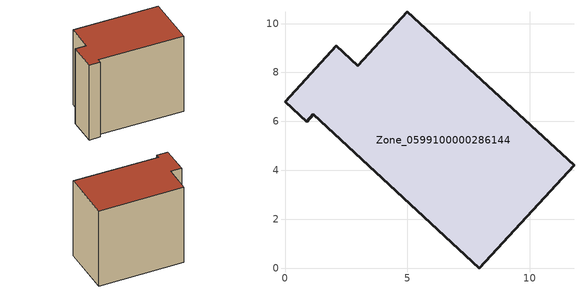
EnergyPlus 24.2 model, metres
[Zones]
Zone_0599100000286144
 floor ground (C_G): 11.82,4.21 7.95,0 1.15,6.28 0.88,5.98 0,6.8 2.1,9.08 2.98,8.27 5.01,10.47 z0
 wall outside (C_F): 7.95,0 11.82,4.21 5.01,10.47 2.98,8.27 2.1,9.08 0,6.8 0.88,5.98 1.15,6.28 7.95,0 z0:8.91
 roof outside (C_R): 0,6.8 0.88,5.98 1.15,6.28 7.95,0 11.82,4.21 5.01,10.47 2.98,8.27 2.1,9.08 z8.91
[BUILDING]
Pand.0599100000286144: North Axis=0; Terrain=City; Loads Convergence Tolerance Value=0.04; Temperature Convergence Tolerance Value=0.4; Solar Distribution=FullExterior; Maximum Number of Warmup Days=25; Minimum Number of Warmup Days=1
[Site:Location]
Rotterdam.The.Hague.AP_ZH_NLD Design_Conditions: Latitude=51.96; Longitude=4.45; Time Zone=1; Elevation=-4.5
[SITE:GROUNDTEMPERATURE:BUILDINGSURFACE]
18, 18, 18, 18, 18, 18, 18, 18, 18, 18, 18, 18
[MATERIAL] Thermal Absorptance=0.9; Solar Absorptance=0.7; Visible Absorptance=0.7
Name | Roughness | Thickness | Conductivity | Density | Specific Heat
G.TI.1975-1991 | MediumSmooth | 0.15 | 0.288461 | 540 | 1210
F.TI.1975-1991 | Rough | 0.3 | 0.230769 | 1920 | 840
R.TI.1975-1991 | MediumRough | 0.2 | 0.153846 | 1500 | 1000
[CONSTRUCTION]
C_G: G.TI.1975-1991
C_F: F.TI.1975-1991
C_R: R.TI.1975-1991
[ZONE]
Zone_0599100000286144: Type=1; Multiplier=1; Ceiling Height=Autocalculate; Volume=Autocalculate; Floor Area=autocalculate; Part of Total Floor Area=Yes
[ZONEINFILTRATION:DESIGNFLOWRATE]
Infil_Zone_0599100000286144: Zone or ZoneList or Space or SpaceList=Zone_0599100000286144; Schedule=AlwaysOn; Design Flow Rate Calculation Method=Flow/Area; Flow Rate per Floor Area=0.003; Constant Term Coefficient=1; Temperature Term Coefficient=0; Velocity Term Coefficient=0; Velocity Squared Term Coefficient=0
[HVACTEMPLATE:ZONE:IDEALLOADSAIRSYSTEM]
Zone_0599100000286144: Maximum Heating Supply Air Temperature=50; Minimum Cooling Supply Air Temperature=13; Maximum Heating Supply Air Humidity Ratio=0.0156; Minimum Cooling Supply Air Humidity Ratio=0.0077; Heating Limit=NoLimit; Cooling Limit=NoLimit; Dehumidification Control Type=ConstantSensibleHeatRatio; Cooling Sensible Heat Ratio=0.7; Dehumidification Setpoint=60; Humidification Control Type=None; Humidification Setpoint=30; Outdoor Air Method=None; Outdoor Air Flow Rate per Person=0.00944; Outdoor Air Flow Rate per Zone Floor Area=0; Outdoor Air Flow Rate per Zone=0; Demand Controlled Ventilation Type=None; Outdoor Air Economizer Type=NoEconomizer; Heat Recovery Type=None; Sensible Heat Recovery Effectiveness=0.7; Latent Heat Recovery Effectiveness=0.65
[ZONECONTROL:THERMOSTAT]
ThermostatControl_Zone_0599100000286144: Zone or ZoneList=Zone_0599100000286144; Control Type Schedule=DualSetpointControlType; Control 1=Thermostat_Zone_0599100000286144; Temperature Difference Between Cutout And Setpoint=0
[THERMOSTATSETPOINT:DUALSETPOINT]
Thermostat_Zone_0599100000286144: Heating Setpoint Temperature Schedule=HeatingSetpoint_Zone_0599100000286144; Cooling Setpoint Temperature Schedule=CoolingSetpoint_Zone_0599100000286144
[SCHEDULE:COMPACT]
HeatingSetpoint_Zone_0599100000286144: Through: 12/31, For: AllDays, Until: 24:00, 21
CoolingSetpoint_Zone_0599100000286144: Through: 12/31, For: AllDays, Until: 24:00, 24
DualSetpointControlType: Through: 12/31, For: AllDays, Until: 24:00, 4
AlwaysOn: Through: 12/31, For: AllDays, Until: 24:00, 1
